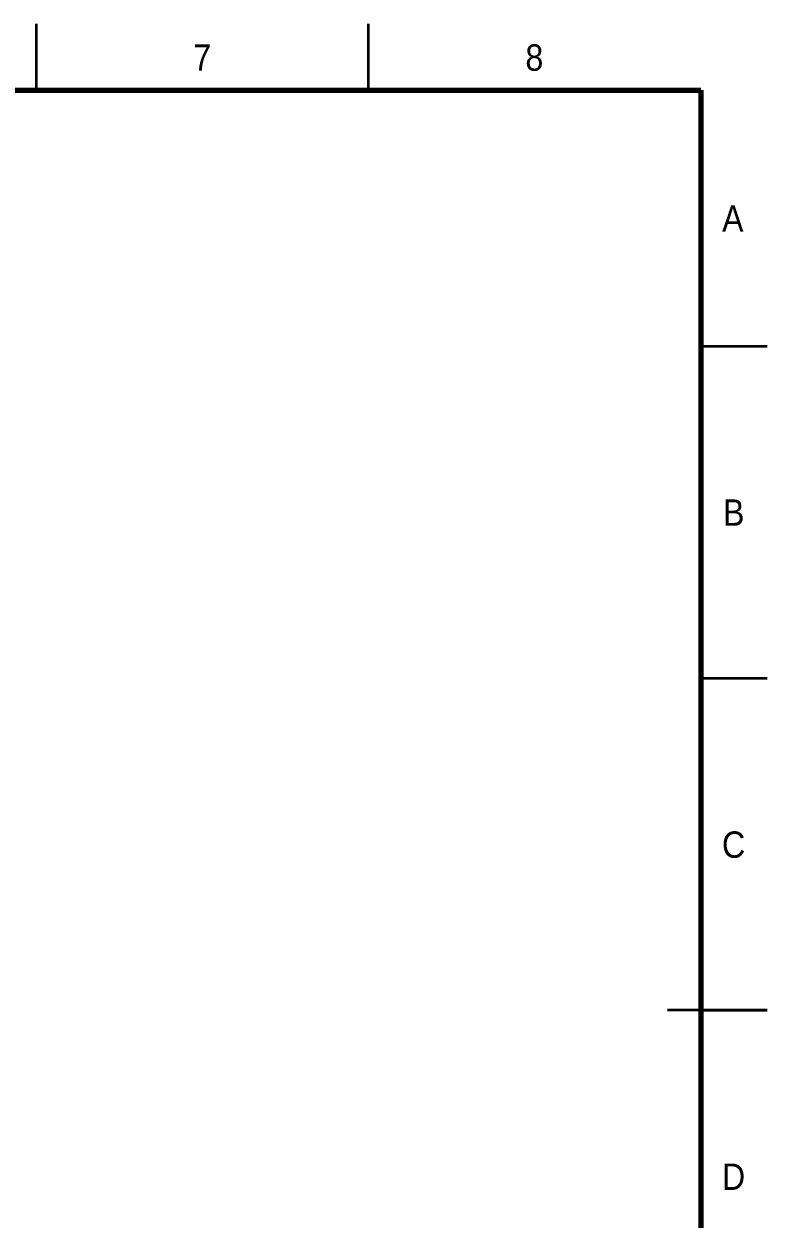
# Model space of a CAD drawing. Header units: millimetres. Extents: x 0 to 420, y 0 to 297.
# Drawn here: x 308.1 to 420, y 117.1 to 297 of the extents above; entities that cross this region are included whole.
import ezdxf

# ---------------------------------------------------------------- set-up
doc = ezdxf.new("R2010")
doc.units = ezdxf.units.MM
doc.styles.add('SLDTEXTSTYLE0', font='GOTHIC.TTF', dxfattribs={"width": 0.913})

msp = doc.modelspace()

# ---------------------------------------------------------------- linework, layer by layer
at = {"color": 7, "linetype": 'Continuous', "lineweight": 35}
for p, q in [((310, 287), (310, 297)), ((360, 287), (360, 297)), ((410, 248.5), (420, 248.5)), ((410, 198.5), (420, 198.5)), ((420, 148.5), (405, 148.5)), ((410, 148.5), (420, 148.5))]:
    msp.add_line(p, q, dxfattribs=at)
at = {"color": 7, "linetype": 'Continuous', "lineweight": 70}
for p, q in [((10, 287), (410, 287)), ((410, 287), (410, 10))]:
    msp.add_line(p, q, dxfattribs=at)

# ---------------------------------------------------------------- texts
at = {"color": 7, "linetype": 'Continuous', "lineweight": 0, "char_height": 3.97, "attachment_point": 2, "style": 'SLDTEXTSTYLE0'}
for s, insert in [('7', (334.96, 293.92)), ('8', (384.96, 293.92)), ('A', (414.84, 269.67)), ('B', (414.97, 225.42)), ('C', (414.96, 175.42)), ('D', (414.95, 125.42))]:
    msp.add_mtext(s, dxfattribs=dict(at, insert=insert))

doc.saveas('drawing.dxf')
